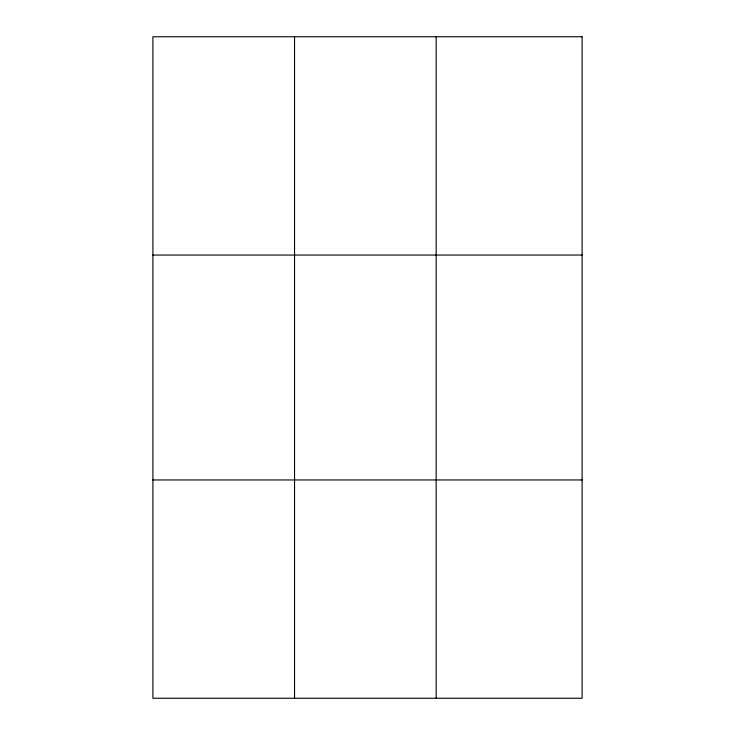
<?xml version="1.0" encoding="UTF-8"?>
<svg xmlns="http://www.w3.org/2000/svg" width="735" height="735" viewBox="0 0 735 735"><rect width="100%" height="100%" fill="white"/><g stroke="black" fill="none" stroke-linecap="round" stroke-linejoin="round"><path stroke-width="1.1" d="M294.542 36.75L294.542 698.25M436.167 36.75L436.167 698.25M152.908 255.045L582.092 255.045M152.908 479.955L582.092 479.955M582.092 36.75L582.092 698.25L152.908 698.25L152.908 36.75L582.092 36.75"/></g></svg>
